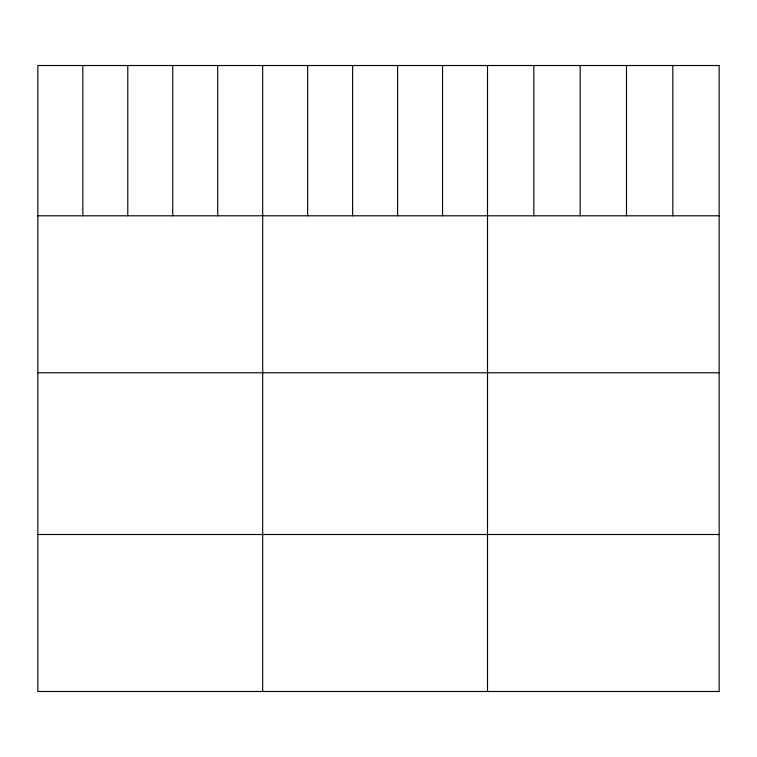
<?xml version="1.0" encoding="UTF-8"?>
<svg xmlns="http://www.w3.org/2000/svg" width="757" height="757" viewBox="0 0 757 757"><rect width="100%" height="100%" fill="white"/><g stroke="black" fill="none" stroke-linecap="round" stroke-linejoin="round"><path stroke-width="1.14" d="M37.85 215.792L719.15 215.792M37.85 372.775L719.15 372.775M37.85 534.508L719.15 534.508M672.822 65.509L672.822 215.792M626.493 65.509L626.493 215.792M580.165 65.509L580.165 215.792M533.836 65.509L533.836 215.792M487.508 65.509L487.508 691.491M442.542 65.509L442.542 215.792M397.576 65.509L397.576 215.792M352.611 65.509L352.611 215.792M307.645 65.509L307.645 215.792M262.679 65.509L262.679 691.491M217.713 65.509L217.713 215.792M172.747 65.509L172.747 215.792M127.782 65.509L127.782 215.792M82.816 65.509L82.816 215.792M719.15 65.509L37.85 65.509L37.85 691.491L719.15 691.491L719.15 65.509"/></g></svg>
